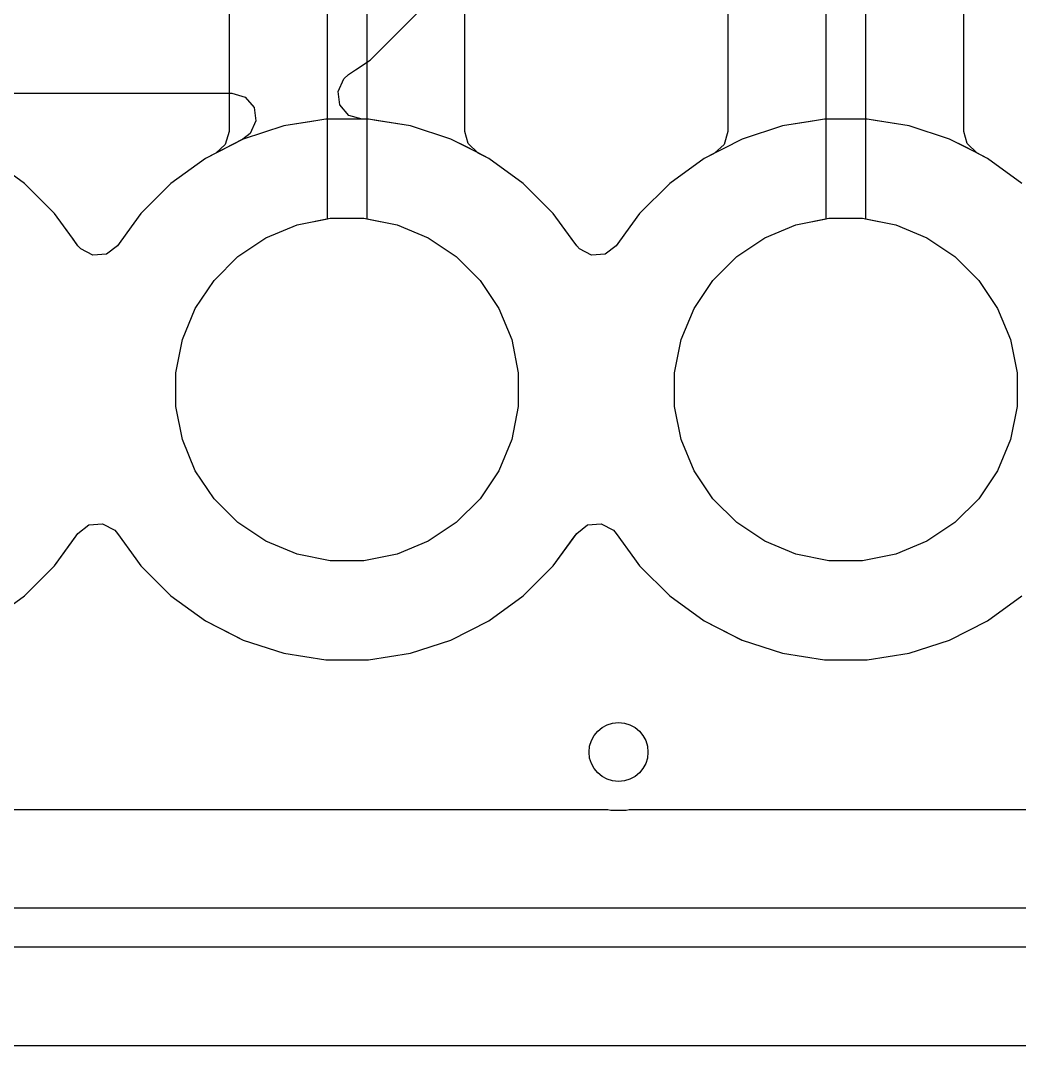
# Model space of a CAD drawing. Header units: inches. Extents: x 6.55 to 9.8, y -8.74 to -3.15.
# Drawn here: x 9.0731 to 9.2734, y -8.0355 to -7.8299 of the extents above; entities that cross this region are included whole.
import ezdxf

# ---------------------------------------------------------------- set-up
doc = ezdxf.new("R2010")
doc.units = ezdxf.units.IN
doc.header["$MEASUREMENT"] = 0
doc.layers.add('Edge.Cuts', color=254, linetype='CONTINUOUS', true_color=0xd0d2cd)

msp = doc.modelspace()

# ---------------------------------------------------------------- linework, layer by layer
at = {"layer": 'Edge.Cuts', "linetype": 'CONTINUOUS'}
for p, q in [((9.14252, -7.71464), (9.14252, -7.86971)), ((9.13465, -7.86971), (9.13465, -7.71627)), ((9.16222, -7.85216), (9.16222, -7.71815)), ((9.11494, -7.72646), (9.11494, -7.85216)), ((9.14319, -7.83791), (9.17539, -7.80572)), ((9.23465, -7.86971), (9.23465, -7.81878)), ((9.24252, -7.81961), (9.24252, -7.86971)), ((9.21494, -7.82234), (9.21494, -7.85216)), ((9.26222, -7.85216), (9.26222, -7.82301)), ((9.14029, -7.83985), (9.14319, -7.83791)), ((9.13888, -7.84079), (9.14029, -7.83985)), ((9.13677, -7.84416), (9.13791, -7.84165)), ((9.13791, -7.84165), (9.13888, -7.84079)), ((9.06168, -7.84451), (9.11549, -7.84451)), ((9.11549, -7.84451), (9.11813, -7.84528)), ((9.13716, -7.84688), (9.13677, -7.84416)), ((9.11813, -7.84528), (9.11993, -7.84736)), ((9.11993, -7.84736), (9.12032, -7.85008)), ((9.13896, -7.84896), (9.13716, -7.84688)), ((9.12032, -7.85008), (9.11918, -7.85259)), ((9.13272, -7.84998), (9.12589, -7.85107)), ((9.13151, -7.85018), (9.12589, -7.85107)), ((9.13432, -7.84973), (9.13151, -7.85018)), ((9.13432, -7.84973), (9.13272, -7.84998)), ((9.14285, -7.84973), (9.13432, -7.84973)), ((9.14285, -7.84973), (9.13432, -7.84973)), ((9.1416, -7.84973), (9.13896, -7.84896)), ((9.14285, -7.84973), (9.1416, -7.84973)), ((9.14496, -7.85007), (9.14285, -7.84973)), ((9.14444, -7.84998), (9.14285, -7.84973)), ((9.14444, -7.84998), (9.14285, -7.84973)), ((9.15128, -7.85107), (9.14444, -7.84998)), ((9.15128, -7.85107), (9.14444, -7.84998)), ((9.15128, -7.85107), (9.14496, -7.85007)), ((9.23272, -7.84998), (9.22589, -7.85107)), ((9.23272, -7.84998), (9.22589, -7.85107)), ((9.23151, -7.85018), (9.22589, -7.85107)), ((9.23432, -7.84973), (9.23151, -7.85018)), ((9.23432, -7.84973), (9.23272, -7.84998)), ((9.23432, -7.84973), (9.23272, -7.84998)), ((9.24285, -7.84973), (9.23432, -7.84973)), ((9.24285, -7.84973), (9.23432, -7.84973)), ((9.24285, -7.84973), (9.23432, -7.84973)), ((9.24496, -7.85007), (9.24285, -7.84973)), ((9.24444, -7.84998), (9.24285, -7.84973)), ((9.24444, -7.84998), (9.24285, -7.84973)), ((9.25128, -7.85107), (9.24444, -7.84998)), ((9.25128, -7.85107), (9.24444, -7.84998)), ((9.25128, -7.85107), (9.24496, -7.85007)), ((9.11494, -7.85216), (9.11417, -7.8548)), ((9.11918, -7.85259), (9.1177, -7.85374)), ((9.12589, -7.85107), (9.11778, -7.8537)), ((9.12589, -7.85107), (9.11778, -7.8537)), ((9.12589, -7.85107), (9.12589, -7.85107)), ((9.12589, -7.85107), (9.12589, -7.85107)), ((9.15939, -7.8537), (9.15128, -7.85107)), ((9.15939, -7.8537), (9.15128, -7.85107)), ((9.15939, -7.8537), (9.15128, -7.85107)), ((9.16289, -7.85462), (9.16222, -7.85216)), ((9.21494, -7.85216), (9.21417, -7.8548)), ((9.22589, -7.85107), (9.21778, -7.8537)), ((9.22589, -7.85107), (9.21778, -7.8537)), ((9.22589, -7.85107), (9.21778, -7.8537)), ((9.22589, -7.85107), (9.22589, -7.85107)), ((9.22589, -7.85107), (9.22589, -7.85107)), ((9.22589, -7.85107), (9.22589, -7.85107)), ((9.25939, -7.8537), (9.25128, -7.85107)), ((9.25939, -7.8537), (9.25128, -7.85107)), ((9.25939, -7.8537), (9.25128, -7.85107)), ((9.26289, -7.85462), (9.26222, -7.85216)), ((9.11778, -7.8537), (9.11017, -7.85758)), ((9.11778, -7.8537), (9.11017, -7.85758)), ((9.1177, -7.85374), (9.11017, -7.85758)), ((9.16471, -7.85642), (9.15939, -7.8537)), ((9.16264, -7.85536), (9.15939, -7.8537)), ((9.16264, -7.85536), (9.15939, -7.8537)), ((9.16489, -7.85651), (9.16289, -7.85462)), ((9.21778, -7.8537), (9.21017, -7.85758)), ((9.21778, -7.8537), (9.21017, -7.85758)), ((9.21778, -7.8537), (9.21017, -7.85758)), ((9.26471, -7.85642), (9.25939, -7.8537)), ((9.26264, -7.85536), (9.25939, -7.8537)), ((9.26264, -7.85536), (9.25939, -7.8537)), ((9.26489, -7.85651), (9.26289, -7.85462)), ((9.11228, -7.85651), (9.11017, -7.85758)), ((9.11417, -7.8548), (9.11228, -7.85651)), ((9.16699, -7.85758), (9.16264, -7.85536)), ((9.16699, -7.85758), (9.16264, -7.85536)), ((9.16699, -7.85758), (9.16471, -7.85642)), ((9.16699, -7.85758), (9.16489, -7.85651)), ((9.21228, -7.85651), (9.21017, -7.85758)), ((9.21417, -7.8548), (9.21228, -7.85651)), ((9.26699, -7.85758), (9.26264, -7.85536)), ((9.26699, -7.85758), (9.26264, -7.85536)), ((9.26699, -7.85758), (9.26471, -7.85642)), ((9.26699, -7.85758), (9.26489, -7.85651)), ((9.07389, -7.86259), (9.06699, -7.85758)), ((9.07389, -7.86259), (9.06699, -7.85758)), ((9.07389, -7.86259), (9.06699, -7.85758)), ((9.07389, -7.86259), (9.06699, -7.85758)), ((9.11017, -7.85758), (9.10327, -7.86259)), ((9.11017, -7.85758), (9.10327, -7.86259)), ((9.11017, -7.85758), (9.10327, -7.86259)), ((9.11017, -7.85758), (9.10327, -7.86259)), ((9.17389, -7.86259), (9.16699, -7.85758)), ((9.17389, -7.86259), (9.16699, -7.85758)), ((9.17389, -7.86259), (9.16699, -7.85758)), ((9.17389, -7.86259), (9.16699, -7.85758)), ((9.16699, -7.85758), (9.16699, -7.85758)), ((9.16699, -7.85758), (9.16699, -7.85758)), ((9.21017, -7.85758), (9.20327, -7.86259)), ((9.21017, -7.85758), (9.20327, -7.86259)), ((9.21017, -7.85758), (9.20327, -7.86259)), ((9.21017, -7.85758), (9.20327, -7.86259)), ((9.27389, -7.86259), (9.26699, -7.85758)), ((9.27389, -7.86259), (9.26699, -7.85758)), ((9.27389, -7.86259), (9.26699, -7.85758)), ((9.27389, -7.86259), (9.26699, -7.85758)), ((9.26699, -7.85758), (9.26699, -7.85758)), ((9.26699, -7.85758), (9.26699, -7.85758)), ((9.07993, -7.86862), (9.07389, -7.86259)), ((9.07993, -7.86862), (9.07389, -7.86259)), ((9.07993, -7.86862), (9.07389, -7.86259)), ((9.07993, -7.86862), (9.07389, -7.86259)), ((9.10327, -7.86259), (9.09724, -7.86862)), ((9.10327, -7.86259), (9.09724, -7.86862)), ((9.10327, -7.86259), (9.09724, -7.86862)), ((9.10327, -7.86259), (9.09724, -7.86862)), ((9.17993, -7.86862), (9.17389, -7.86259)), ((9.17993, -7.86862), (9.17389, -7.86259)), ((9.17993, -7.86862), (9.17389, -7.86259)), ((9.17993, -7.86862), (9.17389, -7.86259)), ((9.20327, -7.86259), (9.19724, -7.86862)), ((9.20327, -7.86259), (9.19724, -7.86862)), ((9.20327, -7.86259), (9.19724, -7.86862)), ((9.20327, -7.86259), (9.19724, -7.86862)), ((9.08373, -7.87386), (9.07993, -7.86862)), ((9.08373, -7.87386), (9.07993, -7.86862)), ((9.08351, -7.87355), (9.07993, -7.86862)), ((9.08373, -7.87386), (9.07993, -7.86862)), ((9.09724, -7.86862), (9.09442, -7.87251)), ((9.09724, -7.86862), (9.09442, -7.87251)), ((9.09724, -7.86862), (9.09442, -7.87251)), ((9.09724, -7.86862), (9.09442, -7.87251)), ((9.09724, -7.86862), (9.09724, -7.86862)), ((9.09724, -7.86862), (9.09724, -7.86862)), ((9.09724, -7.86862), (9.09724, -7.86862)), ((9.09724, -7.86862), (9.09724, -7.86862)), ((9.09724, -7.86862), (9.09724, -7.86862)), ((9.09724, -7.86862), (9.09724, -7.86862)), ((9.09724, -7.86862), (9.09724, -7.86862)), ((9.09724, -7.86862), (9.09724, -7.86862)), ((9.18373, -7.87386), (9.17993, -7.86862)), ((9.18373, -7.87386), (9.17993, -7.86862)), ((9.18351, -7.87355), (9.17993, -7.86862)), ((9.18373, -7.87386), (9.17993, -7.86862)), ((9.19724, -7.86862), (9.19442, -7.87251)), ((9.19724, -7.86862), (9.19442, -7.87251)), ((9.19724, -7.86862), (9.19442, -7.87251)), ((9.19724, -7.86862), (9.19442, -7.87251)), ((9.19724, -7.86862), (9.19724, -7.86862)), ((9.19724, -7.86862), (9.19724, -7.86862)), ((9.19724, -7.86862), (9.19724, -7.86862)), ((9.19724, -7.86862), (9.19724, -7.86862)), ((9.19724, -7.86862), (9.19724, -7.86862)), ((9.19724, -7.86862), (9.19724, -7.86862)), ((9.19724, -7.86862), (9.19724, -7.86862)), ((9.19724, -7.86862), (9.19724, -7.86862)), ((9.12232, -7.87351), (9.12857, -7.87092)), ((9.12232, -7.87351), (9.12857, -7.87092)), ((9.12232, -7.87351), (9.12857, -7.87092)), ((9.12232, -7.87351), (9.12857, -7.87092)), ((9.12857, -7.87092), (9.1352, -7.8696)), ((9.12857, -7.87092), (9.1352, -7.8696)), ((9.12857, -7.87092), (9.1352, -7.8696)), ((9.12857, -7.87092), (9.13465, -7.86971)), ((9.1352, -7.8696), (9.14196, -7.8696)), ((9.1352, -7.8696), (9.14196, -7.8696)), ((9.1352, -7.8696), (9.14196, -7.8696)), ((9.14196, -7.8696), (9.1486, -7.87092)), ((9.14196, -7.8696), (9.1486, -7.87092)), ((9.14196, -7.8696), (9.1486, -7.87092)), ((9.14252, -7.86971), (9.1486, -7.87092)), ((9.1486, -7.87092), (9.15485, -7.87351)), ((9.1486, -7.87092), (9.15485, -7.87351)), ((9.1486, -7.87092), (9.15485, -7.87351)), ((9.1486, -7.87092), (9.15485, -7.87351)), ((9.22232, -7.87351), (9.22857, -7.87092)), ((9.22232, -7.87351), (9.22857, -7.87092)), ((9.22232, -7.87351), (9.22857, -7.87092)), ((9.22232, -7.87351), (9.22857, -7.87092)), ((9.22857, -7.87092), (9.2352, -7.8696)), ((9.22857, -7.87092), (9.2352, -7.8696)), ((9.22857, -7.87092), (9.2352, -7.8696)), ((9.22857, -7.87092), (9.23465, -7.86971)), ((9.2352, -7.8696), (9.24196, -7.8696)), ((9.2352, -7.8696), (9.24196, -7.8696)), ((9.2352, -7.8696), (9.24196, -7.8696)), ((9.24196, -7.8696), (9.2486, -7.87092)), ((9.24196, -7.8696), (9.2486, -7.87092)), ((9.24196, -7.8696), (9.2486, -7.87092)), ((9.24252, -7.86971), (9.2486, -7.87092)), ((9.2486, -7.87092), (9.25485, -7.87351)), ((9.2486, -7.87092), (9.25485, -7.87351)), ((9.2486, -7.87092), (9.25485, -7.87351)), ((9.2486, -7.87092), (9.25485, -7.87351)), ((9.09442, -7.87251), (9.09253, -7.8751)), ((9.09442, -7.87251), (9.09253, -7.8751)), ((9.09442, -7.87251), (9.09253, -7.8751)), ((9.09442, -7.87251), (9.09253, -7.8751)), ((9.19442, -7.87251), (9.19253, -7.8751)), ((9.19442, -7.87251), (9.19253, -7.8751)), ((9.19442, -7.87251), (9.19253, -7.8751)), ((9.19442, -7.87251), (9.19253, -7.8751)), ((9.08463, -7.8751), (9.08351, -7.87355)), ((9.08463, -7.8751), (9.08373, -7.87386)), ((9.08463, -7.8751), (9.08373, -7.87386)), ((9.08463, -7.8751), (9.08373, -7.87386)), ((9.08518, -7.87573), (9.08463, -7.8751)), ((9.08518, -7.87573), (9.08463, -7.8751)), ((9.08518, -7.87573), (9.08463, -7.8751)), ((9.08518, -7.87573), (9.08463, -7.8751)), ((9.09253, -7.8751), (9.09035, -7.87678)), ((9.09253, -7.8751), (9.09035, -7.87678)), ((9.09253, -7.8751), (9.09035, -7.87678)), ((9.09253, -7.8751), (9.09035, -7.87678)), ((9.1167, -7.87727), (9.12232, -7.87351)), ((9.1167, -7.87727), (9.12232, -7.87351)), ((9.1167, -7.87727), (9.12232, -7.87351)), ((9.1167, -7.87727), (9.12232, -7.87351)), ((9.15485, -7.87351), (9.16047, -7.87727)), ((9.15485, -7.87351), (9.16047, -7.87727)), ((9.15485, -7.87351), (9.16047, -7.87727)), ((9.15485, -7.87351), (9.16047, -7.87727)), ((9.18463, -7.8751), (9.18351, -7.87355)), ((9.18463, -7.8751), (9.18373, -7.87386)), ((9.18463, -7.8751), (9.18373, -7.87386)), ((9.18463, -7.8751), (9.18373, -7.87386)), ((9.18518, -7.87573), (9.18463, -7.8751)), ((9.18518, -7.87573), (9.18463, -7.8751)), ((9.18518, -7.87573), (9.18463, -7.8751)), ((9.18518, -7.87573), (9.18463, -7.8751)), ((9.19253, -7.8751), (9.19035, -7.87678)), ((9.19253, -7.8751), (9.19035, -7.87678)), ((9.19253, -7.8751), (9.19035, -7.87678)), ((9.19253, -7.8751), (9.19035, -7.87678)), ((9.2167, -7.87727), (9.22232, -7.87351)), ((9.2167, -7.87727), (9.22232, -7.87351)), ((9.2167, -7.87727), (9.22232, -7.87351)), ((9.2167, -7.87727), (9.22232, -7.87351)), ((9.25485, -7.87351), (9.26047, -7.87727)), ((9.25485, -7.87351), (9.26047, -7.87727)), ((9.25485, -7.87351), (9.26047, -7.87727)), ((9.25485, -7.87351), (9.26047, -7.87727)), ((9.08761, -7.87702), (9.08518, -7.87573)), ((9.08761, -7.87702), (9.08518, -7.87573)), ((9.08761, -7.87702), (9.08518, -7.87573)), ((9.08761, -7.87702), (9.08518, -7.87573)), ((9.09035, -7.87678), (9.08761, -7.87702)), ((9.09035, -7.87678), (9.08761, -7.87702)), ((9.09035, -7.87678), (9.08761, -7.87702)), ((9.09035, -7.87678), (9.08761, -7.87702)), ((9.11191, -7.88205), (9.1167, -7.87727)), ((9.11191, -7.88205), (9.1167, -7.87727)), ((9.11191, -7.88205), (9.1167, -7.87727)), ((9.11191, -7.88205), (9.1167, -7.87727)), ((9.16047, -7.87727), (9.16525, -7.88205)), ((9.16047, -7.87727), (9.16525, -7.88205)), ((9.16047, -7.87727), (9.16525, -7.88205)), ((9.16047, -7.87727), (9.16525, -7.88205)), ((9.18761, -7.87702), (9.18518, -7.87573)), ((9.18761, -7.87702), (9.18518, -7.87573)), ((9.18761, -7.87702), (9.18518, -7.87573)), ((9.18761, -7.87702), (9.18518, -7.87573)), ((9.19035, -7.87678), (9.18761, -7.87702)), ((9.19035, -7.87678), (9.18761, -7.87702)), ((9.19035, -7.87678), (9.18761, -7.87702)), ((9.19035, -7.87678), (9.18761, -7.87702)), ((9.21191, -7.88205), (9.2167, -7.87727)), ((9.21191, -7.88205), (9.2167, -7.87727)), ((9.21191, -7.88205), (9.2167, -7.87727)), ((9.21191, -7.88205), (9.2167, -7.87727)), ((9.26047, -7.87727), (9.26525, -7.88205)), ((9.26047, -7.87727), (9.26525, -7.88205)), ((9.26047, -7.87727), (9.26525, -7.88205)), ((9.26047, -7.87727), (9.26525, -7.88205)), ((9.10816, -7.88767), (9.11191, -7.88205)), ((9.10816, -7.88767), (9.11191, -7.88205)), ((9.10816, -7.88767), (9.11191, -7.88205)), ((9.10816, -7.88767), (9.11191, -7.88205)), ((9.16525, -7.88205), (9.16901, -7.88767)), ((9.16525, -7.88205), (9.16901, -7.88767)), ((9.16525, -7.88205), (9.16901, -7.88767)), ((9.16525, -7.88205), (9.16901, -7.88767)), ((9.20816, -7.88767), (9.21191, -7.88205)), ((9.20816, -7.88767), (9.21191, -7.88205)), ((9.20816, -7.88767), (9.21191, -7.88205)), ((9.20816, -7.88767), (9.21191, -7.88205)), ((9.26525, -7.88205), (9.26901, -7.88767)), ((9.26525, -7.88205), (9.26901, -7.88767)), ((9.26525, -7.88205), (9.26901, -7.88767)), ((9.26525, -7.88205), (9.26901, -7.88767)), ((9.10557, -7.89392), (9.10816, -7.88767)), ((9.10557, -7.89392), (9.10816, -7.88767)), ((9.10557, -7.89392), (9.10816, -7.88767)), ((9.10557, -7.89392), (9.10816, -7.88767)), ((9.16901, -7.88767), (9.1716, -7.89392)), ((9.16901, -7.88767), (9.1716, -7.89392)), ((9.16901, -7.88767), (9.1716, -7.89392)), ((9.16901, -7.88767), (9.1716, -7.89392)), ((9.20557, -7.89392), (9.20816, -7.88767)), ((9.20557, -7.89392), (9.20816, -7.88767)), ((9.20557, -7.89392), (9.20816, -7.88767)), ((9.20557, -7.89392), (9.20816, -7.88767)), ((9.26901, -7.88767), (9.2716, -7.89392)), ((9.26901, -7.88767), (9.2716, -7.89392)), ((9.26901, -7.88767), (9.2716, -7.89392)), ((9.26901, -7.88767), (9.2716, -7.89392)), ((9.10425, -7.90056), (9.10557, -7.89392)), ((9.10425, -7.90056), (9.10557, -7.89392)), ((9.10425, -7.90056), (9.10557, -7.89392)), ((9.10425, -7.90056), (9.10557, -7.89392)), ((9.1716, -7.89392), (9.17292, -7.90056)), ((9.1716, -7.89392), (9.17292, -7.90056)), ((9.1716, -7.89392), (9.17292, -7.90056)), ((9.1716, -7.89392), (9.17292, -7.90056)), ((9.20425, -7.90056), (9.20557, -7.89392)), ((9.20425, -7.90056), (9.20557, -7.89392)), ((9.20425, -7.90056), (9.20557, -7.89392)), ((9.20425, -7.90056), (9.20557, -7.89392)), ((9.2716, -7.89392), (9.27292, -7.90056)), ((9.2716, -7.89392), (9.27292, -7.90056)), ((9.2716, -7.89392), (9.27292, -7.90056)), ((9.2716, -7.89392), (9.27292, -7.90056)), ((9.10425, -7.90732), (9.10425, -7.90056)), ((9.10425, -7.90732), (9.10425, -7.90056)), ((9.10425, -7.90732), (9.10425, -7.90056)), ((9.10425, -7.90732), (9.10425, -7.90056)), ((9.17292, -7.90056), (9.17292, -7.90732)), ((9.17292, -7.90056), (9.17292, -7.90732)), ((9.17292, -7.90056), (9.17292, -7.90732)), ((9.17292, -7.90056), (9.17292, -7.90732)), ((9.20425, -7.90732), (9.20425, -7.90056)), ((9.20425, -7.90732), (9.20425, -7.90056)), ((9.20425, -7.90732), (9.20425, -7.90056)), ((9.20425, -7.90732), (9.20425, -7.90056)), ((9.27292, -7.90056), (9.27292, -7.90732)), ((9.27292, -7.90056), (9.27292, -7.90732)), ((9.27292, -7.90056), (9.27292, -7.90732)), ((9.27292, -7.90056), (9.27292, -7.90732)), ((9.10557, -7.91395), (9.10425, -7.90732)), ((9.10557, -7.91395), (9.10425, -7.90732)), ((9.10557, -7.91395), (9.10425, -7.90732)), ((9.10557, -7.91395), (9.10425, -7.90732)), ((9.17292, -7.90732), (9.1716, -7.91395)), ((9.17292, -7.90732), (9.1716, -7.91395)), ((9.17292, -7.90732), (9.1716, -7.91395)), ((9.17292, -7.90732), (9.1716, -7.91395)), ((9.20557, -7.91395), (9.20425, -7.90732)), ((9.20557, -7.91395), (9.20425, -7.90732)), ((9.20557, -7.91395), (9.20425, -7.90732)), ((9.20557, -7.91395), (9.20425, -7.90732)), ((9.27292, -7.90732), (9.2716, -7.91395)), ((9.27292, -7.90732), (9.2716, -7.91395)), ((9.27292, -7.90732), (9.2716, -7.91395)), ((9.27292, -7.90732), (9.2716, -7.91395)), ((9.10816, -7.9202), (9.10557, -7.91395)), ((9.10816, -7.9202), (9.10557, -7.91395)), ((9.10816, -7.9202), (9.10557, -7.91395)), ((9.10816, -7.9202), (9.10557, -7.91395)), ((9.1716, -7.91395), (9.16901, -7.9202)), ((9.1716, -7.91395), (9.16901, -7.9202)), ((9.1716, -7.91395), (9.16901, -7.9202)), ((9.1716, -7.91395), (9.16901, -7.9202)), ((9.20816, -7.9202), (9.20557, -7.91395)), ((9.20816, -7.9202), (9.20557, -7.91395)), ((9.20816, -7.9202), (9.20557, -7.91395)), ((9.20816, -7.9202), (9.20557, -7.91395)), ((9.2716, -7.91395), (9.26901, -7.9202)), ((9.2716, -7.91395), (9.26901, -7.9202)), ((9.2716, -7.91395), (9.26901, -7.9202)), ((9.2716, -7.91395), (9.26901, -7.9202)), ((9.11191, -7.92582), (9.10816, -7.9202)), ((9.11191, -7.92582), (9.10816, -7.9202)), ((9.11191, -7.92582), (9.10816, -7.9202)), ((9.11191, -7.92582), (9.10816, -7.9202)), ((9.16901, -7.9202), (9.16525, -7.92582)), ((9.16901, -7.9202), (9.16525, -7.92582)), ((9.16901, -7.9202), (9.16525, -7.92582)), ((9.16901, -7.9202), (9.16525, -7.92582)), ((9.21191, -7.92582), (9.20816, -7.9202)), ((9.21191, -7.92582), (9.20816, -7.9202)), ((9.21191, -7.92582), (9.20816, -7.9202)), ((9.21191, -7.92582), (9.20816, -7.9202)), ((9.26901, -7.9202), (9.26525, -7.92582)), ((9.26901, -7.9202), (9.26525, -7.92582)), ((9.26901, -7.9202), (9.26525, -7.92582)), ((9.26901, -7.9202), (9.26525, -7.92582)), ((9.1167, -7.93061), (9.11191, -7.92582)), ((9.1167, -7.93061), (9.11191, -7.92582)), ((9.1167, -7.93061), (9.11191, -7.92582)), ((9.1167, -7.93061), (9.11191, -7.92582)), ((9.16525, -7.92582), (9.16047, -7.93061)), ((9.16525, -7.92582), (9.16047, -7.93061)), ((9.16525, -7.92582), (9.16047, -7.93061)), ((9.16525, -7.92582), (9.16047, -7.93061)), ((9.2167, -7.93061), (9.21191, -7.92582)), ((9.2167, -7.93061), (9.21191, -7.92582)), ((9.2167, -7.93061), (9.21191, -7.92582)), ((9.2167, -7.93061), (9.21191, -7.92582)), ((9.26525, -7.92582), (9.26047, -7.93061)), ((9.26525, -7.92582), (9.26047, -7.93061)), ((9.26525, -7.92582), (9.26047, -7.93061)), ((9.26525, -7.92582), (9.26047, -7.93061)), ((9.12232, -7.93436), (9.1167, -7.93061)), ((9.12232, -7.93436), (9.1167, -7.93061)), ((9.12232, -7.93436), (9.1167, -7.93061)), ((9.12232, -7.93436), (9.1167, -7.93061)), ((9.16047, -7.93061), (9.15485, -7.93436)), ((9.16047, -7.93061), (9.15485, -7.93436)), ((9.16047, -7.93061), (9.15485, -7.93436)), ((9.16047, -7.93061), (9.15485, -7.93436)), ((9.22232, -7.93436), (9.2167, -7.93061)), ((9.22232, -7.93436), (9.2167, -7.93061)), ((9.22232, -7.93436), (9.2167, -7.93061)), ((9.22232, -7.93436), (9.2167, -7.93061)), ((9.26047, -7.93061), (9.25485, -7.93436)), ((9.26047, -7.93061), (9.25485, -7.93436)), ((9.26047, -7.93061), (9.25485, -7.93436)), ((9.26047, -7.93061), (9.25485, -7.93436)), ((9.07993, -7.93925), (9.08463, -7.93277)), ((9.07993, -7.93925), (9.08463, -7.93277)), ((9.07993, -7.93925), (9.08463, -7.93277)), ((9.08412, -7.93348), (9.08463, -7.93277)), ((9.08463, -7.93277), (9.08681, -7.93109)), ((9.08463, -7.93277), (9.08681, -7.93109)), ((9.08463, -7.93277), (9.08681, -7.93109)), ((9.08463, -7.93277), (9.08681, -7.93109)), ((9.08681, -7.93109), (9.08955, -7.93086)), ((9.08681, -7.93109), (9.08955, -7.93086)), ((9.08681, -7.93109), (9.08955, -7.93086)), ((9.08681, -7.93109), (9.08955, -7.93086)), ((9.08955, -7.93086), (9.09199, -7.93214)), ((9.08955, -7.93086), (9.09199, -7.93214)), ((9.08955, -7.93086), (9.09199, -7.93214)), ((9.08955, -7.93086), (9.09199, -7.93214)), ((9.09199, -7.93214), (9.09253, -7.93277)), ((9.09199, -7.93214), (9.09253, -7.93277)), ((9.09199, -7.93214), (9.09253, -7.93277)), ((9.09199, -7.93214), (9.09253, -7.93277)), ((9.09253, -7.93277), (9.09623, -7.93787)), ((9.09253, -7.93277), (9.09623, -7.93787)), ((9.09253, -7.93277), (9.09623, -7.93787)), ((9.09253, -7.93277), (9.09623, -7.93787)), ((9.17993, -7.93925), (9.18463, -7.93277)), ((9.17993, -7.93925), (9.18463, -7.93277)), ((9.17993, -7.93925), (9.18463, -7.93277)), ((9.18412, -7.93348), (9.18463, -7.93277)), ((9.18463, -7.93277), (9.18681, -7.93109)), ((9.18463, -7.93277), (9.18681, -7.93109)), ((9.18463, -7.93277), (9.18681, -7.93109)), ((9.18463, -7.93277), (9.18681, -7.93109)), ((9.18681, -7.93109), (9.18955, -7.93086)), ((9.18681, -7.93109), (9.18955, -7.93086)), ((9.18681, -7.93109), (9.18955, -7.93086)), ((9.18681, -7.93109), (9.18955, -7.93086)), ((9.18955, -7.93086), (9.19199, -7.93214)), ((9.18955, -7.93086), (9.19199, -7.93214)), ((9.18955, -7.93086), (9.19199, -7.93214)), ((9.18955, -7.93086), (9.19199, -7.93214)), ((9.19199, -7.93214), (9.19253, -7.93277)), ((9.19199, -7.93214), (9.19253, -7.93277)), ((9.19199, -7.93214), (9.19253, -7.93277)), ((9.19199, -7.93214), (9.19253, -7.93277)), ((9.19253, -7.93277), (9.19623, -7.93787)), ((9.19253, -7.93277), (9.19623, -7.93787)), ((9.19253, -7.93277), (9.19623, -7.93787)), ((9.19253, -7.93277), (9.19623, -7.93787)), ((9.07993, -7.93925), (9.08412, -7.93348)), ((9.12857, -7.93695), (9.12232, -7.93436)), ((9.12857, -7.93695), (9.12232, -7.93436)), ((9.12857, -7.93695), (9.12232, -7.93436)), ((9.12857, -7.93695), (9.12232, -7.93436)), ((9.15485, -7.93436), (9.1486, -7.93695)), ((9.15485, -7.93436), (9.1486, -7.93695)), ((9.15485, -7.93436), (9.1486, -7.93695)), ((9.15485, -7.93436), (9.1486, -7.93695)), ((9.17993, -7.93925), (9.18412, -7.93348)), ((9.22857, -7.93695), (9.22232, -7.93436)), ((9.22857, -7.93695), (9.22232, -7.93436)), ((9.22857, -7.93695), (9.22232, -7.93436)), ((9.22857, -7.93695), (9.22232, -7.93436)), ((9.25485, -7.93436), (9.2486, -7.93695)), ((9.25485, -7.93436), (9.2486, -7.93695)), ((9.25485, -7.93436), (9.2486, -7.93695)), ((9.25485, -7.93436), (9.2486, -7.93695)), ((9.1352, -7.93827), (9.12857, -7.93695)), ((9.1352, -7.93827), (9.12857, -7.93695)), ((9.1352, -7.93827), (9.12857, -7.93695)), ((9.1352, -7.93827), (9.12857, -7.93695)), ((9.1486, -7.93695), (9.14196, -7.93827)), ((9.1486, -7.93695), (9.14196, -7.93827)), ((9.1486, -7.93695), (9.14196, -7.93827)), ((9.1486, -7.93695), (9.14196, -7.93827)), ((9.2352, -7.93827), (9.22857, -7.93695)), ((9.2352, -7.93827), (9.22857, -7.93695)), ((9.2352, -7.93827), (9.22857, -7.93695)), ((9.2352, -7.93827), (9.22857, -7.93695)), ((9.2486, -7.93695), (9.24196, -7.93827)), ((9.2486, -7.93695), (9.24196, -7.93827)), ((9.2486, -7.93695), (9.24196, -7.93827)), ((9.2486, -7.93695), (9.24196, -7.93827)), ((9.09623, -7.93787), (9.09724, -7.93925)), ((9.09623, -7.93787), (9.09724, -7.93925)), ((9.09623, -7.93787), (9.09724, -7.93925)), ((9.09623, -7.93787), (9.09724, -7.93925)), ((9.14196, -7.93827), (9.1352, -7.93827)), ((9.14196, -7.93827), (9.1352, -7.93827)), ((9.14196, -7.93827), (9.1352, -7.93827)), ((9.14196, -7.93827), (9.1352, -7.93827)), ((9.19623, -7.93787), (9.19724, -7.93925)), ((9.19623, -7.93787), (9.19724, -7.93925)), ((9.19623, -7.93787), (9.19724, -7.93925)), ((9.19623, -7.93787), (9.19724, -7.93925)), ((9.24196, -7.93827), (9.2352, -7.93827)), ((9.24196, -7.93827), (9.2352, -7.93827)), ((9.24196, -7.93827), (9.2352, -7.93827)), ((9.24196, -7.93827), (9.2352, -7.93827)), ((9.07389, -7.94528), (9.07993, -7.93925)), ((9.07389, -7.94528), (9.07993, -7.93925)), ((9.07389, -7.94528), (9.07993, -7.93925)), ((9.07389, -7.94528), (9.07993, -7.93925)), ((9.09724, -7.93925), (9.10327, -7.94528)), ((9.09724, -7.93925), (9.10327, -7.94528)), ((9.09724, -7.93925), (9.10327, -7.94528)), ((9.09724, -7.93925), (9.10327, -7.94528)), ((9.17389, -7.94528), (9.17993, -7.93925)), ((9.17389, -7.94528), (9.17993, -7.93925)), ((9.17389, -7.94528), (9.17993, -7.93925)), ((9.17389, -7.94528), (9.17993, -7.93925)), ((9.19724, -7.93925), (9.20327, -7.94528)), ((9.19724, -7.93925), (9.20327, -7.94528)), ((9.19724, -7.93925), (9.20327, -7.94528)), ((9.19724, -7.93925), (9.20327, -7.94528)), ((9.06699, -7.9503), (9.07389, -7.94528)), ((9.06699, -7.9503), (9.07389, -7.94528)), ((9.06699, -7.9503), (9.07389, -7.94528)), ((9.06699, -7.9503), (9.07389, -7.94528)), ((9.10327, -7.94528), (9.11017, -7.9503)), ((9.10327, -7.94528), (9.11017, -7.9503)), ((9.10327, -7.94528), (9.11017, -7.9503)), ((9.10327, -7.94528), (9.11017, -7.9503)), ((9.16699, -7.9503), (9.17389, -7.94528)), ((9.16699, -7.9503), (9.17389, -7.94528)), ((9.16699, -7.9503), (9.17389, -7.94528)), ((9.16699, -7.9503), (9.17389, -7.94528)), ((9.20327, -7.94528), (9.21017, -7.9503)), ((9.20327, -7.94528), (9.21017, -7.9503)), ((9.20327, -7.94528), (9.21017, -7.9503)), ((9.20327, -7.94528), (9.21017, -7.9503)), ((9.26699, -7.9503), (9.27389, -7.94528)), ((9.26699, -7.9503), (9.27389, -7.94528)), ((9.26699, -7.9503), (9.27389, -7.94528)), ((9.26699, -7.9503), (9.27389, -7.94528)), ((9.11017, -7.9503), (9.11632, -7.95343)), ((9.11017, -7.9503), (9.11774, -7.95415)), ((9.11017, -7.9503), (9.11774, -7.95415)), ((9.11017, -7.9503), (9.11774, -7.95415)), ((9.15939, -7.95417), (9.16699, -7.9503)), ((9.15939, -7.95417), (9.16699, -7.9503)), ((9.15939, -7.95417), (9.16699, -7.9503)), ((9.15939, -7.95417), (9.16699, -7.9503)), ((9.21017, -7.9503), (9.21632, -7.95343)), ((9.21017, -7.9503), (9.21774, -7.95415)), ((9.21017, -7.9503), (9.21774, -7.95415)), ((9.21017, -7.9503), (9.21774, -7.95415)), ((9.25939, -7.95417), (9.26699, -7.9503)), ((9.25939, -7.95417), (9.26699, -7.9503)), ((9.25939, -7.95417), (9.26699, -7.9503)), ((9.25939, -7.95417), (9.26699, -7.9503)), ((9.11632, -7.95343), (9.11778, -7.95417)), ((9.21632, -7.95343), (9.21778, -7.95417)), ((9.11774, -7.95415), (9.11778, -7.95417)), ((9.11774, -7.95415), (9.11778, -7.95417)), ((9.11774, -7.95415), (9.11778, -7.95417)), ((9.11778, -7.95417), (9.12589, -7.95681)), ((9.11778, -7.95417), (9.12589, -7.95681)), ((9.11778, -7.95417), (9.12589, -7.95681)), ((9.11778, -7.95417), (9.12589, -7.95681)), ((9.15128, -7.95681), (9.15939, -7.95417)), ((9.15128, -7.95681), (9.15939, -7.95417)), ((9.15128, -7.95681), (9.15939, -7.95417)), ((9.15128, -7.95681), (9.15939, -7.95417)), ((9.15939, -7.95417), (9.15939, -7.95417)), ((9.15939, -7.95417), (9.15939, -7.95417)), ((9.15939, -7.95417), (9.15939, -7.95417)), ((9.15939, -7.95417), (9.15939, -7.95417)), ((9.15939, -7.95417), (9.15939, -7.95417)), ((9.15939, -7.95417), (9.15939, -7.95417)), ((9.15939, -7.95417), (9.15939, -7.95417)), ((9.15939, -7.95417), (9.15939, -7.95417)), ((9.21774, -7.95415), (9.21778, -7.95417)), ((9.21774, -7.95415), (9.21778, -7.95417)), ((9.21774, -7.95415), (9.21778, -7.95417)), ((9.21778, -7.95417), (9.22589, -7.95681)), ((9.21778, -7.95417), (9.22589, -7.95681)), ((9.21778, -7.95417), (9.22589, -7.95681)), ((9.21778, -7.95417), (9.22589, -7.95681)), ((9.25128, -7.95681), (9.25939, -7.95417)), ((9.25128, -7.95681), (9.25939, -7.95417)), ((9.25128, -7.95681), (9.25939, -7.95417)), ((9.25128, -7.95681), (9.25939, -7.95417)), ((9.25939, -7.95417), (9.25939, -7.95417)), ((9.25939, -7.95417), (9.25939, -7.95417)), ((9.25939, -7.95417), (9.25939, -7.95417)), ((9.25939, -7.95417), (9.25939, -7.95417)), ((9.25939, -7.95417), (9.25939, -7.95417)), ((9.25939, -7.95417), (9.25939, -7.95417)), ((9.25939, -7.95417), (9.25939, -7.95417)), ((9.25939, -7.95417), (9.25939, -7.95417)), ((9.12589, -7.95681), (9.12589, -7.95681)), ((9.12589, -7.95681), (9.12589, -7.95681)), ((9.12589, -7.95681), (9.13432, -7.95814)), ((9.12589, -7.95681), (9.12589, -7.95681)), ((9.12589, -7.95681), (9.12589, -7.95681)), ((9.12589, -7.95681), (9.13432, -7.95814)), ((9.12589, -7.95681), (9.12589, -7.95681)), ((9.12589, -7.95681), (9.12589, -7.95681)), ((9.12589, -7.95681), (9.13432, -7.95814)), ((9.12589, -7.95681), (9.12589, -7.95681)), ((9.12589, -7.95681), (9.12589, -7.95681)), ((9.12589, -7.95681), (9.13432, -7.95814)), ((9.14285, -7.95814), (9.15128, -7.95681)), ((9.14285, -7.95814), (9.15128, -7.95681)), ((9.14285, -7.95814), (9.15128, -7.95681)), ((9.14285, -7.95814), (9.15128, -7.95681)), ((9.15128, -7.95681), (9.15128, -7.95681)), ((9.15128, -7.95681), (9.15128, -7.95681)), ((9.15128, -7.95681), (9.15128, -7.95681)), ((9.15128, -7.95681), (9.15128, -7.95681)), ((9.15128, -7.95681), (9.15128, -7.95681)), ((9.15128, -7.95681), (9.15128, -7.95681)), ((9.15128, -7.95681), (9.15128, -7.95681)), ((9.15128, -7.95681), (9.15128, -7.95681)), ((9.22589, -7.95681), (9.22589, -7.95681)), ((9.22589, -7.95681), (9.22589, -7.95681)), ((9.22589, -7.95681), (9.23432, -7.95814)), ((9.22589, -7.95681), (9.22589, -7.95681)), ((9.22589, -7.95681), (9.22589, -7.95681)), ((9.22589, -7.95681), (9.23432, -7.95814)), ((9.22589, -7.95681), (9.22589, -7.95681)), ((9.22589, -7.95681), (9.22589, -7.95681)), ((9.22589, -7.95681), (9.23432, -7.95814)), ((9.22589, -7.95681), (9.22589, -7.95681)), ((9.22589, -7.95681), (9.22589, -7.95681)), ((9.22589, -7.95681), (9.23432, -7.95814)), ((9.24285, -7.95814), (9.25128, -7.95681)), ((9.24285, -7.95814), (9.25128, -7.95681)), ((9.24285, -7.95814), (9.25128, -7.95681)), ((9.24285, -7.95814), (9.25128, -7.95681)), ((9.25128, -7.95681), (9.25128, -7.95681)), ((9.25128, -7.95681), (9.25128, -7.95681)), ((9.25128, -7.95681), (9.25128, -7.95681)), ((9.25128, -7.95681), (9.25128, -7.95681)), ((9.25128, -7.95681), (9.25128, -7.95681)), ((9.25128, -7.95681), (9.25128, -7.95681)), ((9.25128, -7.95681), (9.25128, -7.95681)), ((9.25128, -7.95681), (9.25128, -7.95681)), ((9.13432, -7.95814), (9.13432, -7.95814)), ((9.13432, -7.95814), (9.14285, -7.95814)), ((9.13432, -7.95814), (9.13432, -7.95814)), ((9.13432, -7.95814), (9.14285, -7.95814)), ((9.13432, -7.95814), (9.13432, -7.95814)), ((9.13432, -7.95814), (9.14285, -7.95814)), ((9.13432, -7.95814), (9.13432, -7.95814)), ((9.13432, -7.95814), (9.14285, -7.95814)), ((9.14285, -7.95814), (9.14285, -7.95814)), ((9.14285, -7.95814), (9.14285, -7.95814)), ((9.14285, -7.95814), (9.14285, -7.95814)), ((9.14285, -7.95814), (9.14285, -7.95814)), ((9.23432, -7.95814), (9.23432, -7.95814)), ((9.23432, -7.95814), (9.24285, -7.95814)), ((9.23432, -7.95814), (9.23432, -7.95814)), ((9.23432, -7.95814), (9.24285, -7.95814)), ((9.23432, -7.95814), (9.23432, -7.95814)), ((9.23432, -7.95814), (9.24285, -7.95814)), ((9.23432, -7.95814), (9.23432, -7.95814)), ((9.23432, -7.95814), (9.24285, -7.95814)), ((9.24285, -7.95814), (9.24285, -7.95814)), ((9.24285, -7.95814), (9.24285, -7.95814)), ((9.24285, -7.95814), (9.24285, -7.95814)), ((9.24285, -7.95814), (9.24285, -7.95814)), ((9.19088, -7.98817), (8.80235, -7.98817)), ((9.19146, -7.98833), (9.19088, -7.98817)), ((9.19455, -7.98833), (9.19146, -7.98833)), ((9.19513, -7.98817), (9.19455, -7.98833)), ((9.41889, -7.98817), (9.19513, -7.98817)), ((8.7906, -8.00787), (9.42908, -8.00787)), ((9.43071, -8.01575), (8.7906, -8.01575)), ((8.80235, -8.03545), (9.4273, -8.03545))]:
    msp.add_line(p, q, dxfattribs=at)
at = {"layer": 'Edge.Cuts'}
msp.add_circle((9.19301, -7.97662), 0.00591, dxfattribs=at)
msp.add_circle((9.19301, -7.97662), 0.00591, dxfattribs=at)
msp.add_circle((9.19301, -7.97662), 0.00591, dxfattribs=at)
msp.add_circle((9.19301, -7.97662), 0.00591, dxfattribs=at)

doc.saveas('drawing.dxf')
